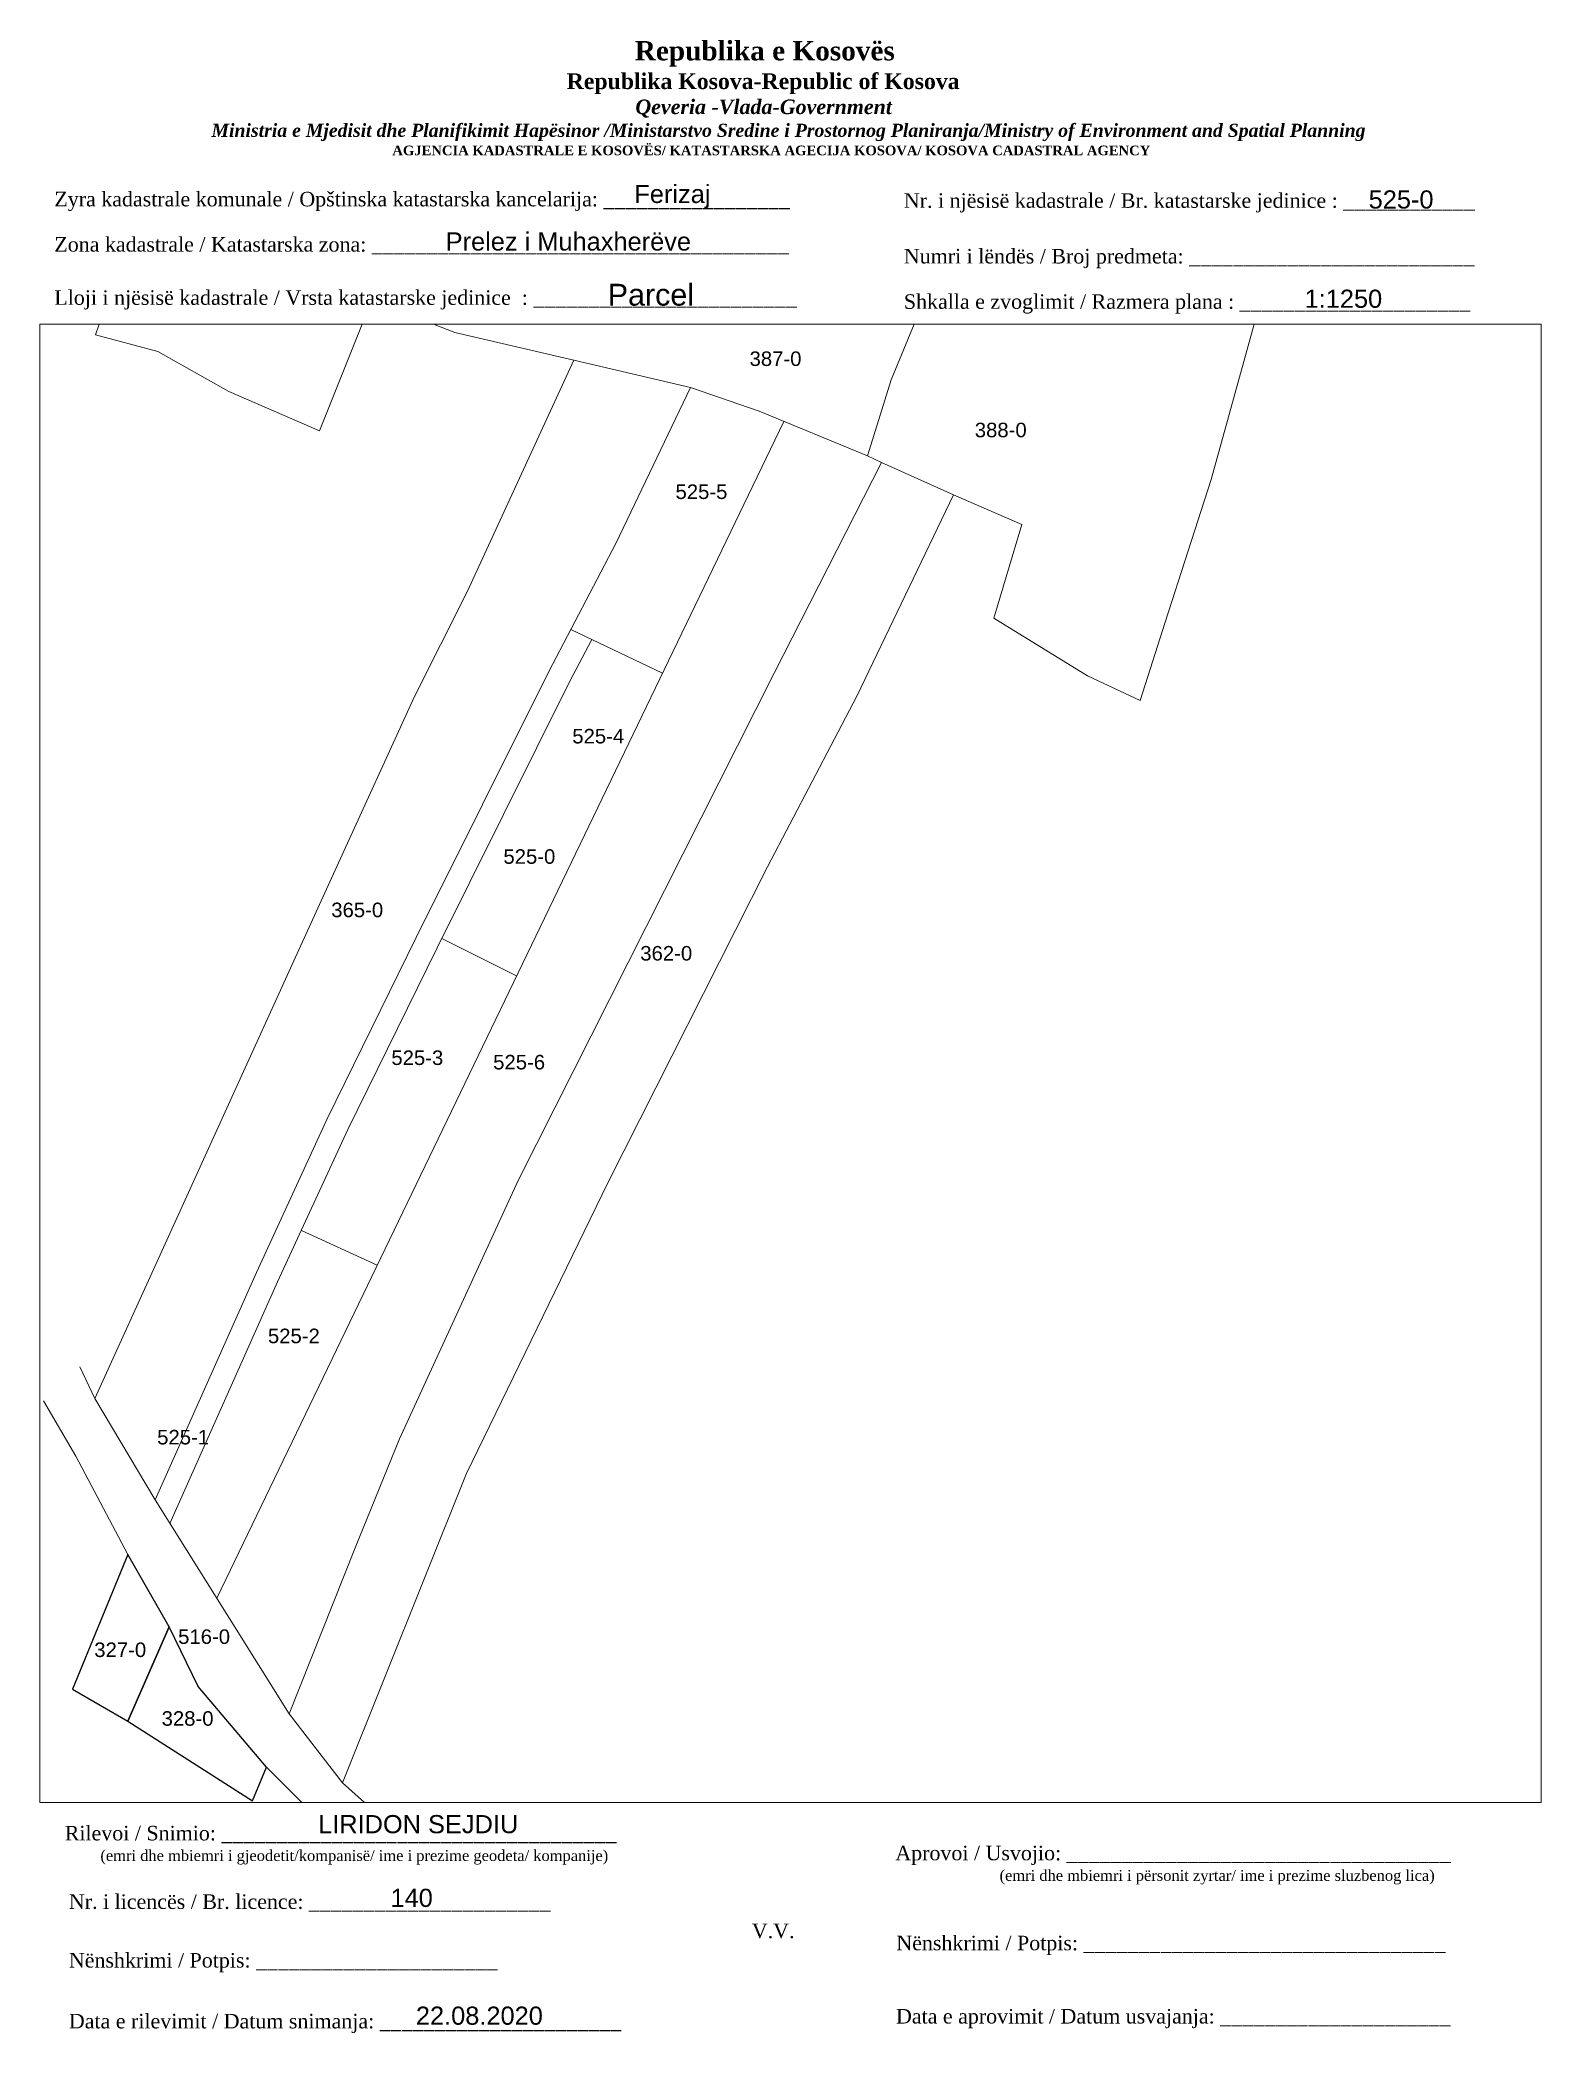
# Paper-space layout 'Manuali' of a CAD drawing. Header units: metres, sheet in millimetres. Extents: x 1 to 208, y 2 to 276.
# The model-space entities are those that its viewports show. They can reach past a viewport. Long polylines and large blocks are cut down to what shows.
import ezdxf
from ezdxf.enums import TextEntityAlignment as Align

# ---------------------------------------------------------------- set-up
doc = ezdxf.new("R2010")
doc.units = ezdxf.units.M
doc.layers.get('0').update_dxf_attribs({"lineweight": 0})
for name, color, linetype, lineweight in [('Korniza e jashtme', 7, 'Continuous', 0), ('ndarje v4', 1, 'Continuous', 0), ('Ndarjet', 1, 'Continuous', 0), ('Nr Parceles Baze', 7, 'Continuous', 0), ('nr ri v4', 1, 'Continuous', 0), ('Nr-Kojshi', 254, 'Continuous', 0), ('Parc-Baz', 7, 'Continuous', 0), ('Parc-Kojshi', 254, 'Continuous', 0)]:
    doc.layers.add(name, color=color, linetype=linetype, lineweight=lineweight)
doc.layers.add('PRELEZ_I_MUHAGJERVE_A10_PA', color=7, linetype='Continuous')
doc.layers.add('PRELEZ_I_MUHAGJERVE_PAR_PA', color=7, linetype='Continuous')
doc.styles.get("Standard").update_dxf_attribs({"font": 'arial.ttf'})

msp = doc.modelspace()

# ---------------------------------------------------------------- linework, layer by layer
at = {"layer": 'ndarje v4', "flags": 128}
for points in [[(7513953.89, 4698918), (7513938.14, 4698925.56)], [(7513869.15, 4698771.77), (7513887.68, 4698813.32), (7513899.75, 4698839.53), (7513915.11, 4698870.77), (7513937.92, 4698916.51), (7513941.75, 4698923.82)], [(7513928.81, 4698865.98), (7513915.93, 4698872.41)], [(7513904.81, 4698816.19), (7513891.77, 4698822.2)]]:
    msp.add_lwpolyline(points, dxfattribs=at)
at = {"layer": 'Ndarjet', "flags": 128}
msp.add_lwpolyline([(7513974.78, 4698961.32), (7513877.2, 4698758.93)], dxfattribs=at)
at = {"layer": 'Parc-Baz', "flags": 128}
msp.add_lwpolyline([(7513889.67, 4698739.03), (7513874.12, 4698763.85), (7513866.59, 4698775.85), (7513884.04, 4698814.97), (7513896.14, 4698841.25), (7513911.53, 4698872.55), (7513934.36, 4698918.33), (7513945.88, 4698940.34), (7513958.72, 4698967.16), (7513970.53, 4698963.06), (7513989.2, 4698955.41), (7513991.6, 4698954.27), (7513973.11, 4698918.01), (7513929.08, 4698830.76), (7513908.67, 4698786.36), (7513901.01, 4698767.61), (7513889.67, 4698739.03)], dxfattribs=at)
at = {"layer": 'Parc-Kojshi', "flags": 128}
for points in [[(7513867.09, 4698973.36), (7513856.35, 4698976.22), (7513866.17, 4699004.78)], [(7514004.54, 4698995.88), (7513993.26, 4698968.5), (7513989.2, 4698955.41), (7513970.53, 4698963.06), (7513958.72, 4698967.16), (7513938.64, 4698971.83), (7513918.17, 4698976.63), (7513905.76, 4698981.5)], [(7513903.9, 4698982.22), (7513894.89, 4698959.73), (7513879.27, 4698966.45), (7513867.09, 4698973.36)], [(7514088.92, 4699077.29), (7514078.08, 4699049.68), (7514072.16, 4699030.67), (7514064.58, 4699003), (7514060.12, 4698993.98), (7514048.28, 4698951.34), (7514040.36, 4698926.77), (7514036.07, 4698913.33), (7514027.04, 4698917.58), (7514010.92, 4698927.5), (7514015.72, 4698943.58), (7514003.98, 4698948.7), (7513991.6, 4698954.27), (7513989.2, 4698955.41), (7513993.26, 4698968.5), (7514004.54, 4698995.88), (7514016.13, 4699024.52), (7514030.43, 4699059.3), (7514037.7, 4699080.97), (7514042.39, 4699094.61), (7514049.2, 4699106.11), (7514062.46, 4699094.15), (7514070.83, 4699088.35), (7514088.92, 4699077.29)], [(7513866.59, 4698775.85), (7513856.22, 4698793.29), (7513891.33, 4698870.42), (7513897.86, 4698884.75), (7513911.22, 4698914), (7513915.72, 4698922.92), (7513920.29, 4698932), (7513938.64, 4698971.83), (7513958.72, 4698967.16), (7513945.88, 4698940.34), (7513934.36, 4698918.33), (7513911.53, 4698872.55), (7513896.14, 4698841.25), (7513884.04, 4698814.97), (7513866.59, 4698775.85)], [(7513898.83, 4698727.17), (7513889.67, 4698739.03), (7513901.01, 4698767.61), (7513908.67, 4698786.36), (7513929.08, 4698830.76), (7513973.11, 4698918.01), (7513991.6, 4698954.27), (7514003.98, 4698948.7), (7513987.36, 4698914.06), (7513971.98, 4698884.69), (7513944.48, 4698830.39), (7513920.11, 4698780.26), (7513898.83, 4698727.17)], [(7513910.94, 4698715.53), (7513909.4, 4698717.91), (7513898.83, 4698727.17), (7513889.67, 4698739.03), (7513874.12, 4698763.85), (7513866.59, 4698775.85), (7513856.22, 4698793.29), (7513853.66, 4698798.71)], [(7513847.39, 4698792.86), (7513852.95, 4698783.35), (7513861.92, 4698766.47), (7513869.03, 4698754), (7513874, 4698743.77), (7513885.79, 4698729.89), (7513896.15, 4698719.52), (7513894.98, 4698716.72), (7513897.77, 4698715.87), (7513905.67, 4698710.77), (7513906.07, 4698710.27)]]:
    msp.add_lwpolyline(points, dxfattribs=at)
at = {"layer": 'PRELEZ_I_MUHAGJERVE_PAR_PA', "color": 7, "linetype": 'Continuous'}
for points in [[(7513861.92, 4698737.81), (7513869.03, 4698754), (7513861.92, 4698766.47), (7513852.37, 4698743.28), (7513861.92, 4698737.81)], [(7513885.79, 4698729.89), (7513874, 4698743.77), (7513869.03, 4698754), (7513861.92, 4698737.81), (7513883.34, 4698724.06), (7513885.79, 4698729.89)]]:
    msp.add_lwpolyline(points, close=True, dxfattribs=at)

# ---------------------------------------------------------------- texts
at = {"layer": 'Nr Parceles Baze'}
msp.add_text('525-0', height=2.5, dxfattribs=at).set_placement((7513926.53, 4698885.24))
at = {"layer": 'nr ri v4'}
for s, p in [('525-5', (7513956.14, 4698947.98)), ('525-4', (7513938.38, 4698905.94)), ('525-3', (7513907.25, 4698850.64)), ('525-6', (7513924.77, 4698849.88)), ('525-2', (7513886.01, 4698802.79)), ('525-1', (7513866.96, 4698785.38))]:
    msp.add_text(s, height=2.5, dxfattribs=at).set_placement(p)
at = {"layer": 'Nr-Kojshi'}
msp.add_text('516-0', height=2.5, dxfattribs=at).set_placement((7513875.03, 4698752.32), align=Align.MIDDLE_CENTER)
at = {"layer": 'Nr-Kojshi', "char_height": 2.5, "attachment_point": 1}
for s, insert in [('387-0', (7513968.88, 4698973.36)), ('388-0', (7514007.63, 4698961.1)), ('365-0', (7513896.91, 4698878.56)), ('362-0', (7513950.08, 4698871.1))]:
    msp.add_mtext_dynamic_manual_height_columns(s, width=6.3858, gutter_width=1, heights=[0], dxfattribs=dict(at, insert=insert))
at = {"layer": 'PRELEZ_I_MUHAGJERVE_A10_PA', "color": 7}
for s, p in [('327-0', (7513860.6, 4698750.07)), ('328-0', (7513872.19, 4698738.25))]:
    msp.add_text(s, height=2.5, dxfattribs=at).set_placement(p, align=Align.MIDDLE_CENTER)

psp = doc.layouts.new('Manuali')

# ---------------------------------------------------------------- texts
for s, insert, char_height, width, attachment_point in [('\\pi77.297;{\\fBook Antiqua|b1|i0|c0|p18;\\H1.333x;Republika e Kosovës\\fTimes New Roman|b1|i0|c0|p18;\\P\\pi67.927;\\fBook Antiqua|b1|i0|c0|p18;\\H0.8125x;Republika Kosova-Republic of Kosova\\fTimes New Roman|b1|i0|c0|p18;\\P\\pi77.378;\\fBook Antiqua|b1|i1|c0|p18;\\H0.9233x;Qeveria -Vlada-Government \\P\\pi13.032,l6,t23.033;\\fTimes New Roman|b1|i1|c0|p18;\\H0.9x;Ministria e Mjedisit dhe Planifikimit Hapësinor /Ministarstvo Sredine i Prostornog Planiranja/Ministry of Environment and Spatial Planning\\P\\pi43.931,l0,tz;\\fBook Antiqua|b1|i0|c0|p18;\\H0.7406x;AGJENCIA KADASTRALE E KOSOVËS/ KATASTARSKA AGECIJA KOSOVA/ KOSOVA CADASTRAL AGENCY}', (5.57, 275.89), 2, 191.8237, 1), ('{\\fTimes New Roman|b0|i0|c0|p18;Zyra kadastrale komunale / Opštinska katastarska kancelarija: _________________}', (2.98, 255.14), 2, 100.6873, 1), ('Ferizaj', (88.05, 254.47), 2.5, 9.9735, 5), ('{\\fTimes New Roman|b0|i0|c0|p18;Nr. i njësisë kadastrale / Br. katastarske jedinice : ____________}', (119.91, 254.94), 2, 79.9484, 1), ('525-0', (188.35, 254.07), 2.5, 9.6047, 5), ('Prelez i Muhaxherëve', (73.73, 248.29), 2.5, 41.1507, 5), ('{\\fTimes New Roman|b0|i0|c0|p18;Zona kadastrale / Katastarska zona: ______________________________________}', (2.98, 248.91), 2, 100.6873, 1), ('{\\fTimes New Roman|b0|i0|c0|p18;Numri i lëndës / Broj predmeta: __________________________}', (119.91, 247.28), 2, 79.9484, 1), ('{\\fTimes New Roman|b0|i0|c0|p18;Lloji i njësisë kadastrale / Vrsta katastarske jedinice  : ________________________}', (2.98, 241.59), 2, 100.6873, 1), ('{\\fArial|b0|i0|c0|p34;Parcel}', (85.09, 240.96), 3, 11.2939, 5), ('1:1250', (180.41, 240.41), 2.5, 10.1784, 5), ('{\\fTimes New Roman|b0|i0|c0|p18;Shkalla e zvoglimit / Razmera plana : _____________________}', (119.91, 241.04), 2, 79.9484, 1), ('{\\fTimes New Roman|b0|i0|c0|p18;Rilevoi / Snimio: ____________________________________\\P     \\H0.75x;(emri dhe mbiemri i gjeodetit/kompanisë/ ime i prezime geodeta/ kompanije)}', (42.38, 27.65), 2, 74.7958, 5), ('LIRIDON SEJDIU', (53.06, 30.53), 2.5, 27.1816, 5), ('{\\fTimes New Roman|b0|i0|c0|p18; Aprovoi / Usvojio: ___________________________________\\P                    \\H0.75x;(emri dhe mbiemri i përsonit zyrtar/ ime i prezime sluzbenog lica)}', (117.98, 27.58), 2, 83.344, 1), ('{\\fTimes New Roman|b0|i0|c0|p18;Nr. i licencës / Br. licence: ______________________\\P                                }', (4.98, 20.89), 2, 83.344, 1), ('140', (52.16, 20.39), 2.5, 5.3971, 5), ('{\\fTimes New Roman|b0|i0|c0|p18;V.V.                                 }', (101.92, 15.84), 2, 5.7076, 5), ('{\\fTimes New Roman|b0|i0|c0|p18; Nënshkrimi / Potpis: _________________________________}', (118.12, 15.2), 2, 83.344, 1), ('{\\fTimes New Roman|b0|i0|c0|p18;Nënshkrimi / Potpis: ______________________\\P                                 }', (4.98, 12.82), 2, 83.344, 1), ('{\\fTimes New Roman|b0|i0|c0|p18;Data e rilevimit / Datum snimanja: ______________________\\P                                 }', (4.98, 4.45), 2, 83.344, 1), ('22.08.2020', (61.48, 4.18), 2.5, 21.186, 5), ('{\\fTimes New Roman|b0|i0|c0|p18; Data e aprovimit / Datum usvajanja: _____________________}', (118.07, 5.12), 2, 83.344, 1)]:
    psp.add_mtext(s, dxfattribs=dict(insert=insert, char_height=char_height, width=width, attachment_point=attachment_point))

# ---------------------------------------------------------------- viewports
at = {"layer": 'Korniza e jashtme', "view_target_point": (370776.43, 310629.57)}
psp.add_viewport(center=(104.31, 135.25), size=(206.65, 203.4046), view_center_point=(7143199.5, 4388221.38), view_height=254.2557, dxfattribs=at)

doc.saveas('drawing.dxf')
